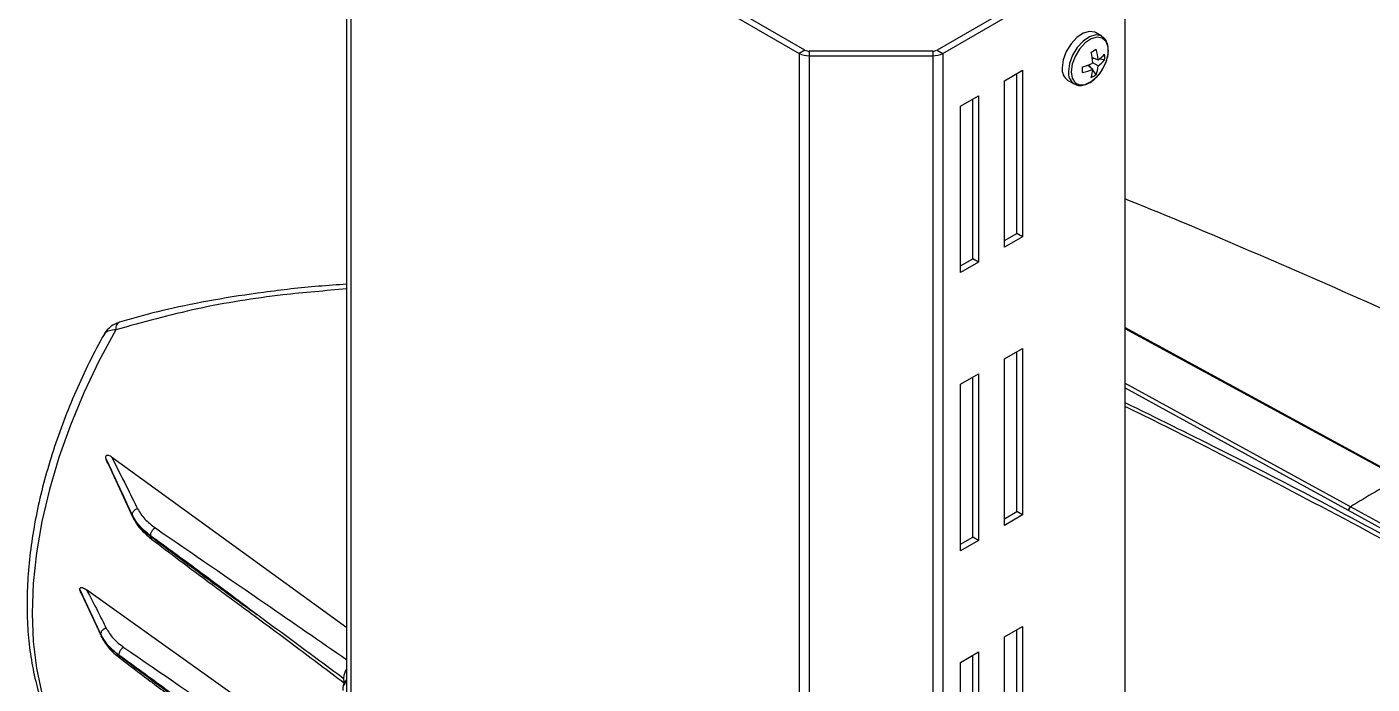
# Model space of a CAD drawing. Extents: x 17.3 to 113.1, y 4.8 to 84.5.
# Drawn here: x 18.52 to 25.11, y 69.11 to 72.33 of the extents above; entities that cross this region are included whole.
import ezdxf

# ---------------------------------------------------------------- set-up
doc = ezdxf.new("R2010")
doc.units = 0
doc.header["$MEASUREMENT"] = 0
doc.layers.add('OBJECT', color=7, linetype='CONTINUOUS')

msp = doc.modelspace()

# ---------------------------------------------------------------- linework, layer by layer
at = {"layer": 'OBJECT'}
for p, q in [((20.0903, 67.9657), (20.0903, 73.4978)), ((22.3348, 72.218), (20.1391, 73.4855)), ((20.1108, 73.4692), (22.3065, 72.2017)), ((20.1108, 67.9371), (20.1108, 73.4692)), ((23.7861, 72.6824), (22.9817, 72.218)), ((23.01, 72.2017), (23.8144, 72.666)), ((23.9027, 72.615), (23.9027, 67.2871)), ((23.7888, 72.2855), (23.7581, 72.3033)), ((22.3348, 72.218), (22.3065, 72.2017)), ((22.3065, 72.2017), (22.3065, 66.6696)), ((22.356, 72.2129), (22.356, 72.1898)), ((22.9605, 72.2129), (22.356, 72.2129)), ((22.356, 72.1898), (22.356, 66.6578)), ((22.356, 72.1898), (22.9605, 72.1898)), ((22.9605, 72.2129), (22.9605, 72.1898)), ((22.9605, 72.1898), (22.9605, 66.6578)), ((22.9817, 72.218), (23.01, 72.2017)), ((23.01, 72.2017), (23.01, 66.6696)), ((23.7423, 72.1806), (23.7711, 72.1698)), ((23.7568, 72.1752), (23.7429, 72.1768)), ((23.803, 72.1697), (23.7756, 72.173)), ((23.3123, 72.0676), (23.4007, 72.1186)), ((23.3724, 71.3184), (23.3724, 72.1023)), ((23.4007, 72.1186), (23.4007, 71.302)), ((23.7214, 72.1444), (23.7451, 72.1249)), ((23.7334, 72.1346), (23.725, 72.1458)), ((23.7612, 72.0973), (23.7447, 72.1194)), ((23.7711, 72.1399), (23.7451, 72.1549)), ((23.3123, 71.251), (23.3123, 72.0676)), ((23.6231, 72.0694), (23.6538, 72.0517)), ((23.0966, 71.9431), (23.185, 71.9941)), ((23.1567, 71.1939), (23.1567, 71.9778)), ((23.185, 71.9941), (23.185, 71.1775)), ((23.0966, 71.1265), (23.0966, 71.9431)), ((23.3123, 71.2837), (23.3724, 71.3184)), ((23.4007, 71.302), (23.3724, 71.3184)), ((23.4007, 71.302), (23.3123, 71.251)), ((23.0966, 71.1592), (23.1567, 71.1939)), ((23.185, 71.1775), (23.0966, 71.1265)), ((23.185, 71.1775), (23.1567, 71.1939)), ((25.2578, 70.1188), (23.9027, 70.8574)), ((23.9027, 70.8532), (25.2507, 70.1184)), ((23.3123, 70.7039), (23.4007, 70.755)), ((23.3724, 69.9548), (23.3724, 70.7386)), ((23.4007, 70.755), (23.4007, 69.9384)), ((23.3123, 69.8874), (23.3123, 70.7039)), ((23.0966, 70.5794), (23.185, 70.6305)), ((23.1567, 69.8303), (23.1567, 70.6141)), ((23.185, 70.6305), (23.185, 69.8139)), ((25.0074, 69.978), (23.9027, 70.5847)), ((23.0966, 69.7629), (23.0966, 70.5794)), ((24.9976, 69.9601), (23.9027, 70.5614)), ((18.9207, 70.1896), (19.0423, 69.9259)), ((18.9378, 70.2237), (20.0903, 69.387)), ((19.0386, 69.9406), (19.0386, 69.9369)), ((23.3123, 69.9201), (23.3724, 69.9548)), ((23.4007, 69.9384), (23.3123, 69.8874)), ((23.4007, 69.9384), (23.3724, 69.9548)), ((24.9978, 69.96), (24.9976, 69.9601)), ((25.9867, 69.4174), (24.9978, 69.96)), ((25.9898, 69.4391), (25.0074, 69.978)), ((19.1275, 69.8369), (19.1275, 69.8346)), ((23.0966, 69.7956), (23.1567, 69.8303)), ((23.185, 69.8139), (23.0966, 69.7629)), ((23.185, 69.8139), (23.1567, 69.8303)), ((18.7894, 69.5546), (18.8881, 69.3419)), ((20.0879, 68.6628), (18.8152, 69.5717)), ((18.8842, 69.3542), (18.8842, 69.3533)), ((23.3123, 69.3403), (23.4007, 69.3913)), ((23.3123, 68.5238), (23.3123, 69.3403)), ((23.3724, 68.5911), (23.3724, 69.375)), ((23.4007, 69.3913), (23.4007, 68.5748)), ((23.0966, 69.2158), (23.185, 69.2668)), ((23.185, 69.2668), (23.185, 68.4503)), ((18.9732, 69.2513), (18.9732, 69.2502)), ((23.0966, 68.3993), (23.0966, 69.2158)), ((23.1567, 68.4666), (23.1567, 69.2505)), ((20.0739, 69.1366), (20.0739, 69.1364))]:
    msp.add_line(p, q, dxfattribs=at)
at = {"layer": 'OBJECT', "flags": 128}
for points in [[(23.7581, 72.3033), (23.7553, 72.3048), (23.729, 72.3094), (23.6985, 72.3007), (23.6672, 72.2797), (23.6384, 72.2485), (23.6153, 72.2106), (23.6003, 72.17), (23.5952, 72.1312)], [(23.7888, 72.2855), (23.7859, 72.287), (23.7596, 72.2917), (23.7292, 72.283), (23.6979, 72.262), (23.6691, 72.2308), (23.646, 72.1928), (23.631, 72.1523), (23.6258, 72.1135)], [(23.8043, 72.1461), (23.81, 72.1598), (23.8197, 72.1982), (23.8197, 72.2328), (23.81, 72.2599), (23.7916, 72.2766), (23.7665, 72.281), (23.7374, 72.2728), (23.7076, 72.2527), (23.6801, 72.2229), (23.6581, 72.1867), (23.6438, 72.1481), (23.6389, 72.1111), (23.6389, 72.1111)], [(23.6389, 72.1111), (23.6438, 72.0798), (23.6581, 72.0576), (23.6801, 72.0469), (23.7076, 72.0488), (23.7374, 72.0632), (23.7665, 72.0885), (23.7823, 72.108)], [(18.9582, 70.846), (18.8758, 70.6931), (18.8015, 70.5372), (18.736, 70.3793), (18.6797, 70.2207), (18.6331, 70.0625), (18.5965, 69.9059), (18.5701, 69.7521), (18.5542, 69.6022), (18.5489, 69.4574), (18.5542, 69.3187), (18.5701, 69.1872), (18.5965, 69.0638), (18.6331, 68.9495), (18.6797, 68.8451), (18.736, 68.7515), (18.8015, 68.6692), (18.8758, 68.599), (18.8818, 68.5942)]]:
    msp.add_lwpolyline(points, dxfattribs=at)
at = {"layer": 'OBJECT'}
for centre, radius, start, end in [((22.354, 72.2908), 0.101, 241.96011, 271.14381), ((22.3551, 72.2562), 0.0433, 241.95847, 271.14417), ((22.9613, 72.2562), 0.0433, 268.8552, 298.0406), ((22.9625, 72.2908), 0.101, 268.8562, 298.03996), ((23.0415, 73.4406), 1.4154, 299.4314, 300.56323), ((23.4329, 72.1339), 0.313, 3.8356, 13.66582), ((23.5235, 72.1497), 0.2484, 4.66075, 16.89514), ((23.6864, 72.2992), 0.1546, 303.22681, 318.97316), ((23.6924, 72.2561), 0.1404, 304.12638, 322.04371), ((23.6638, 72.1837), 0.14, 354.26697, 5.73303), ((23.6596, 72.1231), 0.0649, 172.85328, 235.83436), ((23.6905, 72.1055), 0.0651, 172.91235, 235.26273), ((23.6071, 72.4358), 0.313, 286.33246, 296.16218), ((22.2808, 72.1214), 1.4145, 359.43366, 0.56634), ((23.6389, 72.3494), 0.2484, 283.10277, 295.3369), ((23.5907, 72.1336), 0.1547, 341.025, 356.76984), ((23.6311, 72.15), 0.1404, 337.95508, 355.87045), ((23.6031, 72.2369), 0.2208, 324.28141, 335.72397), ((23.6795, 72.2109), 0.1399, 294.26387, 305.73076), ((18.9935, 70.8523), 0.0359, 119.04692, 190.09684), ((26.7156, 67.3), 3.1763, 117.46269, 122.53193), ((25.0203, 69.9595), 0.0225, 124.78516, 178.62061)]:
    msp.add_arc(centre, radius, start, end, dxfattribs=at)
for centre, major_axis, start_param, end_param in [((18.1707, 71.014), (-0.7659, 2.3851), 4.306012, 4.30714), ((17.9206, 71.1661), (-0.7463, 2.324), 3.893388, 3.895339)]:
    msp.add_ellipse(centre, major_axis=major_axis, ratio=0.199933, start_param=start_param, end_param=end_param, dxfattribs=at)
for points, knots in [([(23.7924, 72.1248), (23.7971, 72.1328), (23.8088, 72.1527), (23.8192, 72.1873), (23.8228, 72.2243), (23.8161, 72.255), (23.8039, 72.2763), (23.792, 72.2821), (23.7879, 72.2841)], [0, 0, 0, 0, 0.133483, 0.330363, 0.528983, 0.730571, 0.905584, 1, 1, 1, 1]), ([(23.6536, 72.0526), (23.6608, 72.0492), (23.6758, 72.0421), (23.7034, 72.0453), (23.7325, 72.058), (23.761, 72.0813), (23.782, 72.1049), (23.7903, 72.1209), (23.7924, 72.1248)], [0, 0, 0, 0, 0.164719, 0.346467, 0.536488, 0.735588, 0.936021, 1, 1, 1, 1]), ([(26.5708, 70.2732), (26.4831, 70.318), (26.2002, 70.4625), (25.7166, 70.6946), (25.1209, 70.9702), (24.5204, 71.2319), (24.1142, 71.404), (23.9072, 71.4855), (23.9027, 71.4873)], [0, 0, 0, 0, 0.100493, 0.324349, 0.548083, 0.771657, 0.995036, 1, 1, 1, 1]), ([(20.0903, 71.0465), (19.9857, 71.0377), (19.7373, 71.017), (19.3555, 70.9563), (19.0906, 70.8827), (18.9582, 70.846)], [0, 0, 0, 0, 0.267036, 0.633641, 1, 1, 1, 1]), ([(20.0903, 71.0695), (20.0439, 71.0664), (19.9069, 71.0575), (19.6888, 71.0321), (19.4419, 70.9946), (19.2219, 70.9498), (19.0694, 70.9111), (18.9919, 70.8883), (18.9761, 70.8836)], [0, 0, 0, 0, 0.12024, 0.354778, 0.574557, 0.779582, 0.954953, 1, 1, 1, 1]), ([(18.9763, 70.8831), (18.9675, 70.88), (18.9476, 70.8732), (18.9222, 70.8523), (18.9045, 70.8331), (18.899, 70.8198), (18.8981, 70.8176)], [0, 0, 0, 0, 0.257467, 0.577044, 0.932229, 1, 1, 1, 1]), ([(18.9582, 70.846), (18.9473, 70.8451), (18.9254, 70.8434), (18.9055, 70.8322), (18.9009, 70.821), (18.8993, 70.8172)], [0, 0, 0, 0, 0.392208, 0.7928, 1, 1, 1, 1]), ([(18.8976, 70.8181), (18.8959, 70.8151), (18.8683, 70.7662), (18.8191, 70.6692), (18.7534, 70.5267), (18.6955, 70.3824), (18.6454, 70.2374), (18.6034, 70.0926), (18.5698, 69.9487), (18.545, 69.8066), (18.529, 69.6671), (18.5222, 69.5311), (18.5246, 69.3993), (18.5364, 69.2726), (18.5576, 69.1518), (18.5882, 69.0378), (18.628, 68.9315), (18.6769, 68.8338), (18.7341, 68.7452), (18.8, 68.6676), (18.8513, 68.6163), (18.8825, 68.5943), (18.8869, 68.5912)], [0, 0, 0, 0, 0.003666, 0.058545, 0.113449, 0.168377, 0.223344, 0.278361, 0.333441, 0.388592, 0.443822, 0.499132, 0.554514, 0.609946, 0.665364, 0.720681, 0.775777, 0.83051, 0.884738, 0.938365, 0.991378, 1, 1, 1, 1]), ([(23.9027, 70.4895), (24.0554, 70.4148), (24.5545, 70.1706), (25.3927, 69.7248), (26.0777, 69.3349), (26.4158, 69.1424)], [0, 0, 0, 0, 0.182357, 0.596483, 1, 1, 1, 1]), ([(26.423, 69.1152), (26.2261, 69.2283), (25.8305, 69.4556), (25.2377, 69.7814), (24.6394, 70.0983), (24.1948, 70.3275), (23.9476, 70.4483), (23.9027, 70.4703)], [0, 0, 0, 0, 0.234374, 0.470784, 0.705435, 0.94652, 1, 1, 1, 1]), ([(18.9109, 70.2144), (18.9105, 70.2163), (18.9099, 70.2195), (18.91, 70.224), (18.9108, 70.2272), (18.9122, 70.2295), (18.9142, 70.2312), (18.9177, 70.2324), (18.9262, 70.2315), (18.9328, 70.2271), (18.9378, 70.2237)], [0, 0, 0, 0, 0.113364, 0.188717, 0.241998, 0.295663, 0.342489, 0.417958, 0.560438, 1, 1, 1, 1]), ([(19.0386, 69.9406), (19.0147, 69.9917), (18.9722, 70.0829), (18.9296, 70.1742), (18.9109, 70.2144)], [0, 0, 0, 0, 0.559998, 1, 1, 1, 1]), ([(18.9207, 70.1896), (18.9205, 70.19), (18.9164, 70.1963), (18.9139, 70.2043), (18.9115, 70.2118)], [0, 0, 0, 0, 0.059771, 1, 1, 1, 1]), ([(18.9115, 70.2118), (18.9352, 70.1605), (18.9776, 70.0687), (19.0199, 69.9772), (19.0386, 69.9369)], [0, 0, 0, 0, 0.559997, 1, 1, 1, 1]), ([(18.9378, 70.2237), (18.9619, 70.176), (19.0048, 70.0908), (19.0468, 70.0054), (19.0653, 69.9679)], [0, 0, 0, 0, 0.560013, 1, 1, 1, 1]), ([(19.0653, 69.9679), (19.0619, 69.967), (19.0567, 69.9657), (19.0504, 69.9619), (19.0462, 69.9582), (19.0427, 69.954), (19.0394, 69.9481), (19.0389, 69.9436), (19.0386, 69.9406)], [0, 0, 0, 0, 0.239573, 0.368432, 0.5, 0.63156, 0.76042, 1, 1, 1, 1]), ([(19.1275, 69.8369), (19.1082, 69.8529), (19.0696, 69.8849), (19.0489, 69.922), (19.0386, 69.9406)], [0, 0, 0, 0, 0.499961, 1, 1, 1, 1]), ([(19.0386, 69.9369), (19.0489, 69.9186), (19.0696, 69.8819), (19.1082, 69.8504), (19.1275, 69.8346)], [0, 0, 0, 0, 0.500039, 1, 1, 1, 1]), ([(19.0386, 69.9369), (19.0388, 69.9341), (19.0393, 69.93), (19.0417, 69.9269), (19.0424, 69.9259)], [0, 0, 0, 0, 0.695925, 1, 1, 1, 1]), ([(19.0402, 69.9293), (19.0511, 69.9097), (19.0729, 69.8708), (19.1132, 69.8372), (19.1333, 69.8205)], [0, 0, 0, 0, 0.50137, 1, 1, 1, 1]), ([(19.0424, 69.9259), (19.0425, 69.9257), (19.0435, 69.9242), (19.0458, 69.9223), (19.0483, 69.9211), (19.0494, 69.9205)], [0, 0, 0, 0, 0.096936, 0.624249, 1, 1, 1, 1]), ([(19.0653, 69.9679), (19.0756, 69.951), (19.0963, 69.9174), (19.1337, 69.8889), (19.1523, 69.8747)], [0, 0, 0, 0, 0.501105, 1, 1, 1, 1]), ([(24.9976, 69.9601), (24.9977, 69.9613), (24.9978, 69.9634), (24.9988, 69.9668), (25.0006, 69.9708), (25.0036, 69.975), (25.0062, 69.977), (25.0074, 69.978)], [0, 0, 0, 0, 0.179539, 0.32298, 0.500796, 0.759303, 1, 1, 1, 1]), ([(19.1523, 69.8747), (19.1492, 69.8729), (19.1443, 69.8701), (19.1385, 69.8642), (19.1345, 69.859), (19.1313, 69.8533), (19.1283, 69.8457), (19.1278, 69.8404), (19.1275, 69.8369)], [0, 0, 0, 0, 0.239485, 0.368378, 0.5, 0.631622, 0.760513, 1, 1, 1, 1]), ([(19.1523, 69.8747), (19.3326, 69.7507), (19.6458, 69.5355), (19.9579, 69.3198), (20.0903, 69.2282)], [0, 0, 0, 0, 0.575705, 1, 1, 1, 1]), ([(19.6502, 69.4496), (19.5526, 69.5232), (19.3784, 69.6547), (19.2042, 69.7812), (19.1275, 69.8369)], [0, 0, 0, 0, 0.560064, 1, 1, 1, 1]), ([(19.1275, 69.8346), (19.2251, 69.7615), (19.3993, 69.6311), (19.5735, 69.505), (19.6502, 69.4496)], [0, 0, 0, 0, 0.559937, 1, 1, 1, 1]), ([(19.1275, 69.8346), (19.1278, 69.8315), (19.1283, 69.8268), (19.1311, 69.8223), (19.1331, 69.8209), (19.1339, 69.8202)], [0, 0, 0, 0, 0.508253, 0.781805, 1, 1, 1, 1]), ([(19.1339, 69.8201), (19.1784, 69.7864), (19.2769, 69.7117), (19.4398, 69.5904), (19.6317, 69.4485), (19.8482, 69.2886), (19.9996, 69.1743), (20.078, 69.115)], [0, 0, 0, 0, 0.141855, 0.314113, 0.516775, 0.749835, 1, 1, 1, 1]), ([(18.7827, 69.5737), (18.7827, 69.5747), (18.7826, 69.5767), (18.7834, 69.5793), (18.7851, 69.5815), (18.789, 69.583), (18.7993, 69.5818), (18.8084, 69.576), (18.8152, 69.5717)], [0, 0, 0, 0, 0.052382, 0.104943, 0.166385, 0.263155, 0.457421, 1, 1, 1, 1]), ([(18.8842, 69.3542), (18.8653, 69.3952), (18.8314, 69.4685), (18.7976, 69.5415), (18.7827, 69.5737)], [0, 0, 0, 0, 0.560003, 1, 1, 1, 1]), ([(18.7897, 69.5548), (18.7885, 69.5565), (18.7862, 69.5599), (18.7839, 69.5655), (18.7833, 69.569), (18.7831, 69.5704)], [0, 0, 0, 0, 0.389877, 0.751197, 1, 1, 1, 1]), ([(18.7831, 69.5704), (18.8019, 69.5299), (18.8357, 69.4576), (18.8694, 69.3852), (18.8842, 69.3533)], [0, 0, 0, 0, 0.560005, 1, 1, 1, 1]), ([(18.8152, 69.5717), (18.8336, 69.5364), (18.8664, 69.4734), (18.898, 69.4102), (18.9119, 69.3824)], [0, 0, 0, 0, 0.560034, 1, 1, 1, 1]), ([(20.0696, 69.1396), (20.0693, 69.1399), (19.9955, 69.1944), (19.8693, 69.2877), (19.7302, 69.3905), (19.6641, 69.4393), (19.6506, 69.4493), (19.6502, 69.4496)], [0, 0, 0, 0, 0.002464, 0.527441, 0.903158, 0.997088, 1, 1, 1, 1]), ([(18.9119, 69.3824), (18.9084, 69.3816), (18.903, 69.3802), (18.8965, 69.3762), (18.8921, 69.3724), (18.8885, 69.3681), (18.8851, 69.362), (18.8846, 69.3573), (18.8842, 69.3542)], [0, 0, 0, 0, 0.239579, 0.368437, 0.5, 0.631566, 0.760425, 1, 1, 1, 1]), ([(18.9732, 69.2513), (18.9538, 69.2672), (18.9152, 69.2988), (18.8945, 69.3358), (18.8842, 69.3542)], [0, 0, 0, 0, 0.499957, 1, 1, 1, 1]), ([(18.8842, 69.3533), (18.8945, 69.3348), (18.9152, 69.2979), (18.9538, 69.2661), (18.9732, 69.2502)], [0, 0, 0, 0, 0.500043, 1, 1, 1, 1]), ([(18.8842, 69.3533), (18.8845, 69.3504), (18.885, 69.3462), (18.8874, 69.3429), (18.8882, 69.3419)], [0, 0, 0, 0, 0.694979, 1, 1, 1, 1]), ([(18.8859, 69.3454), (18.8968, 69.3258), (18.9186, 69.2866), (18.9589, 69.2529), (18.979, 69.2361)], [0, 0, 0, 0, 0.501298, 1, 1, 1, 1]), ([(18.8882, 69.3419), (18.8883, 69.3417), (18.8893, 69.3402), (18.8917, 69.3382), (18.8942, 69.337), (18.8953, 69.3364)], [0, 0, 0, 0, 0.096683, 0.633209, 1, 1, 1, 1]), ([(18.9119, 69.3824), (18.9221, 69.3656), (18.9424, 69.3319), (18.9795, 69.3033), (18.998, 69.2891)], [0, 0, 0, 0, 0.5007266, 1, 1, 1, 1]), ([(18.998, 69.2891), (18.9948, 69.2873), (18.99, 69.2845), (18.9841, 69.2786), (18.9802, 69.2734), (18.977, 69.2677), (18.9739, 69.2601), (18.9735, 69.2548), (18.9732, 69.2513)], [0, 0, 0, 0, 0.2394857, 0.3683804, 0.4999968, 0.631618, 0.7605141, 1, 1, 1, 1]), ([(18.998, 69.2891), (19.1832, 69.1616), (19.514, 68.934), (19.8437, 68.7059), (19.9887, 68.6055)], [0, 0, 0, 0, 0.560008, 1, 1, 1, 1]), ([(19.4876, 68.8707), (19.3915, 68.943), (19.2201, 69.0721), (19.0486, 69.1966), (18.9732, 69.2513)], [0, 0, 0, 0, 0.560058, 1, 1, 1, 1]), ([(18.9732, 69.2502), (19.0692, 69.1782), (19.2407, 69.0496), (19.4121, 68.9254), (19.4876, 68.8707)], [0, 0, 0, 0, 0.5599417, 1, 1, 1, 1]), ([(18.9732, 69.2502), (18.9735, 69.2471), (18.9739, 69.2424), (18.9767, 69.2379), (18.9787, 69.2365), (18.9796, 69.2358)], [0, 0, 0, 0, 0.508254, 0.781796, 1, 1, 1, 1]), ([(18.9795, 69.2357), (19.0252, 69.2011), (19.1265, 69.1243), (19.2939, 68.9995), (19.4912, 68.8535), (19.7146, 68.6885), (19.8711, 68.5702), (19.9526, 68.5086)], [0, 0, 0, 0, 0.141474, 0.313268, 0.515383, 0.747816, 1, 1, 1, 1]), ([(20.0739, 69.1366), (20.0731, 69.1371), (20.0717, 69.1382), (20.0703, 69.1392), (20.0696, 69.1396)], [0, 0, 0, 0, 0.559993, 1, 1, 1, 1]), ([(20.0696, 69.1396), (20.0704, 69.139), (20.0719, 69.1379), (20.0733, 69.1368), (20.0739, 69.1364)], [0, 0, 0, 0, 0.5599937, 1, 1, 1, 1]), ([(20.0903, 69.1844), (20.0901, 69.1842), (20.0857, 69.1789), (20.0798, 69.1657), (20.0746, 69.1494), (20.0741, 69.1402), (20.0739, 69.1366)], [0, 0, 0, 0, 0.017705, 0.392503, 0.764509, 1, 1, 1, 1]), ([(20.0739, 69.1364), (20.0742, 69.1316), (20.0745, 69.124), (20.0779, 69.1192), (20.0792, 69.1173)], [0, 0, 0, 0, 0.623001, 1, 1, 1, 1]), ([(20.0904, 69.1312), (20.0893, 69.1304), (20.0855, 69.1275), (20.0799, 69.1198), (20.0746, 69.1092), (20.072, 69.0986), (20.0712, 69.0905), (20.071, 69.084), (20.0713, 69.0804), (20.0715, 69.0784)], [0, 0, 0, 0, 0.0700503, 0.2484412, 0.4743853, 0.6656814, 0.7979083, 0.8858306, 1, 1, 1, 1]), ([(20.0903, 69.122), (20.0903, 69.122), (20.086, 69.1195), (20.0805, 69.1126), (20.077, 69.1055), (20.0754, 69.1022)], [0, 0, 0, 0, 0.000813, 0.551691, 1, 1, 1, 1])]:
    msp.add_open_spline(points, degree=3, knots=knots, dxfattribs=at)

doc.saveas('drawing.dxf')
